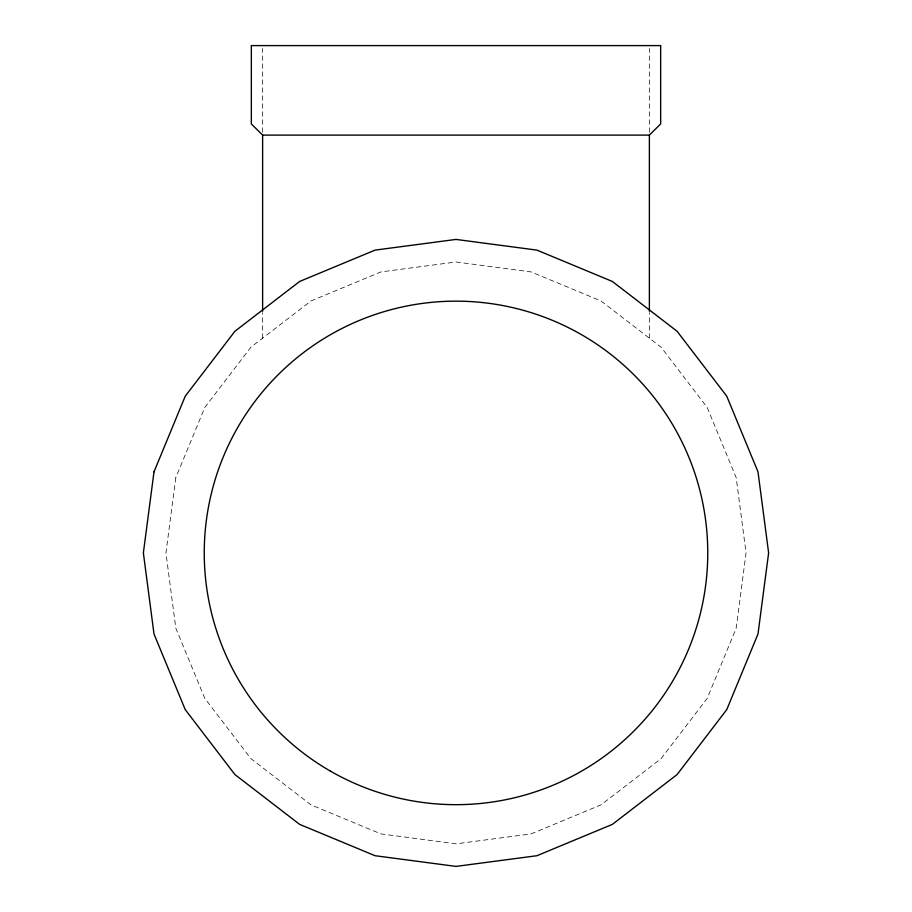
<?xml version="1.0" encoding="UTF-8"?>
<svg xmlns="http://www.w3.org/2000/svg" width="912" height="912" viewBox="0 0 912 912"><rect width="100%" height="100%" fill="white"/><g stroke="black" fill="none" stroke-linecap="round" stroke-linejoin="round"><path stroke-width="0.68" stroke-dasharray="4.56 3.42" d="M262.622 338.181L262.622 312.622M262.622 132.274L262.622 48.439M649.378 338.181L649.378 312.622M649.378 132.274L649.378 48.439M175.822 477.614L165.938 552.911L175.822 628.208L204.801 698.375L250.891 758.624L310.969 804.851L380.931 833.91L456 843.828L531.069 833.91L601.031 804.851L661.109 758.624L707.199 698.375L736.178 628.208L746.062 552.911L736.178 477.614L707.199 407.459L661.109 347.21L601.031 300.971L531.069 271.913L456 261.995L380.931 271.913L310.969 300.971L250.891 347.21L204.801 407.459L175.822 477.614"/><path stroke-width="1.37" d="M262.622 311.197L262.622 135.113L251.336 123.929L251.336 45.6L660.664 45.6L660.664 123.929L649.378 135.113L262.622 135.113M649.378 311.197L649.378 135.113M154.014 471.789L143.366 552.911L154.014 634.034L185.239 709.627L234.908 774.562L299.66 824.391L375.071 855.718L456 866.4L536.929 855.718L612.34 824.391L677.092 774.562L726.761 709.627L757.986 634.034L768.634 552.911L757.986 471.789L726.761 396.196L677.092 331.273L612.34 281.443L536.929 250.116L456 239.423L375.071 250.116L299.66 281.443L234.908 331.273L185.239 396.196L154.014 471.789M329.962 770.845A251.758 251.758 0 0 0 707.758 553.094A251.758 251.758 0 0 0 330.281 334.795A251.758 251.758 0 0 0 329.962 770.845"/></g></svg>
